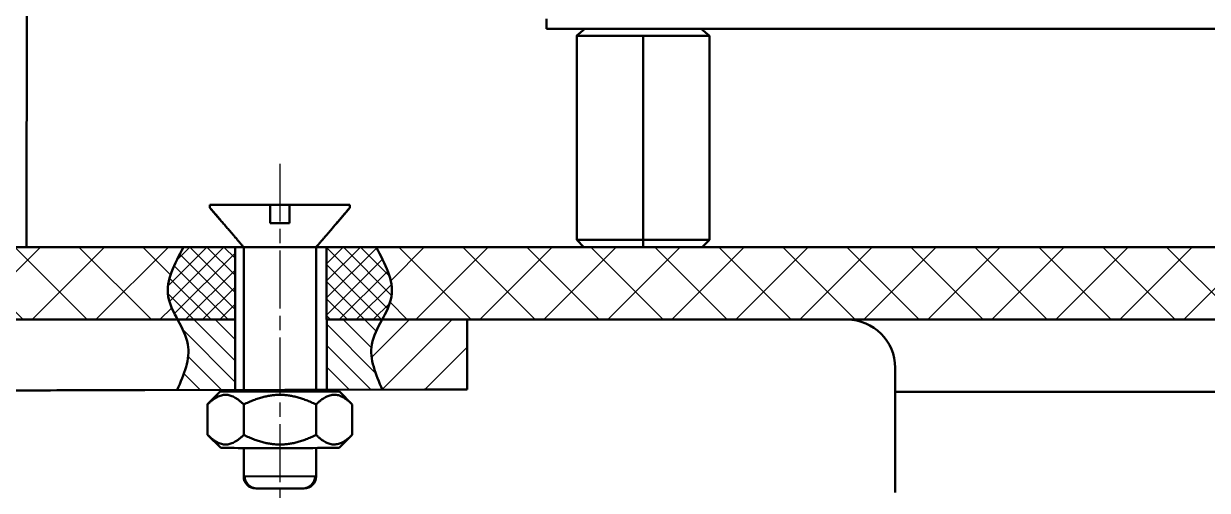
# Model space of a CAD drawing. Header units: inches. Extents: x -14 to 5184, y -66 to 1689.
# Drawn here: x 2351.13 to 2400.18, y 1613.96 to 1633.3 of the extents above; entities that cross this region are included whole.
import ezdxf

# ---------------------------------------------------------------- set-up
doc = ezdxf.new("R2010")
doc.units = ezdxf.units.IN
doc.header["$MEASUREMENT"] = 0
doc.linetypes.add('ACAD_ISO08W100', pattern=[36, 24, -3, 6, -3])
for name, color, linetype, lineweight in [('Видимый контур (ГОСТ)', 7, 'Continuous', 50), ('Осевая линия (ГОСТ)', 7, 'ACAD_ISO08W100', 25), ('Штриховка (ГОСТ)', 7, 'Continuous', 18)]:
    doc.layers.add(name, color=color, linetype=linetype, lineweight=lineweight)

msp = doc.modelspace()

# ---------------------------------------------------------------- hatches: boundary and pattern name
at = {"layer": 'Штриховка (ГОСТ)', "ltscale": 0.5}
h = msp.add_hatch(dxfattribs=at)
h.set_pattern_fill('ANSI37', color=256, scale=15)
h.set_pattern_definition([(45, (-1048.119866882202, 862.4825848586482), (-1.325825214724776, 1.325825214724777), []), (135, (-1048.119866882202, 862.4825848586482), (-1.325825214724777, -1.325825214724776), [])])
edge = h.paths.add_edge_path()
edge.add_spline(control_points=[(2357.506749585687, 1621.035244605439), (2357.337710124725, 1621.354004072623), (2356.836944060973, 1622.324411811387), (2357.387059346492, 1623.347350964575), (2357.756994161747, 1624.035244605439)], knot_values=[0, 0, 0, 0, 1.040530692660651, 3.176880592228718, 3.176880592228718, 3.176880592228718, 3.176880592228718], degree=3, periodic=0)
edge.add_line((2357.756994161747, 1624.035244605439), (2356.150728273553, 1624.035244605439))
edge.add_line((2356.150728273553, 1624.035244605439), (2342.248532685499, 1624.035244605439))
edge.add_line((2342.248532685499, 1624.035244605439), (2342.248532685499, 1635.535244605439))
edge.add_line((2342.248532685499, 1635.535244605439), (2339.430384222367, 1635.535244605439))
edge.add_line((2339.430384222367, 1635.535244605439), (2339.430384222367, 1634.590119064977))
edge.add_line((2339.430384222367, 1634.590119064977), (2339.248532681663, 1634.590119064977))
edge.add_line((2339.248532681663, 1634.590119064977), (2339.248532681663, 1621.035244605439))
edge.add_line((2339.248532681663, 1621.035244605439), (2339.568058954058, 1621.035244605439))
edge.add_ellipse((2340.008557108339, 1618.06772597471), major_axis=(0.5082774974026094, 2.956667319169232), ratio=0.9999873529838555, start_angle=9.80763644695179, end_angle=18.197853040936195, ccw=False)
edge.add_line((2340.005771426528, 1621.067761522012), (2349.755812959767, 1621.076856314626))
edge.add_line((2349.755812959767, 1621.076856314626), (2356.150728273553, 1621.035244605439))
edge.add_line((2356.150728273553, 1621.035244605439), (2357.506749585687, 1621.035244605439))
edge = h.paths.add_edge_path()
edge.add_line((2469.248532847884, 1659.020317975509), (2466.248532844048, 1659.020317975509))
edge.add_line((2466.248532844048, 1659.020317975509), (2466.248532844048, 1624.035244605439))
edge.add_line((2466.248532844048, 1624.035244605439), (2367.741741727514, 1624.035244605439))
edge.add_line((2367.741741727514, 1624.035244605439), (2365.736973546491, 1624.035244605439))
edge.add_spline(control_points=[(2365.736973546491, 1624.035244605439), (2365.805009210957, 1623.908732314603), (2365.873044875423, 1623.782220023767), (2365.938124359402, 1623.655855506362)], knot_values=[0, 0, 0, 0, 0.3929016111880795, 0.3929016111880795, 0.3929016111880795, 0.3929016111880795], degree=3, periodic=0)
edge.add_spline(control_points=[(2365.938124359402, 1623.655855506362), (2366.035743585232, 1623.466308730523), (2366.126711404987, 1623.277094444901), (2366.201050709564, 1623.088711384824)], knot_values=[0.3929016111880795, 0.3929016111880795, 0.3929016111880795, 0.3929016111880795, 0.9822540271363922, 0.9822540271363922, 0.9822540271363922, 0.9822540271363922], degree=3, periodic=0)
edge.add_spline(control_points=[(2366.271812553552, 1622.893540700577), (2366.25049020804, 1622.958484375806), (2366.226765280011, 1623.023548151233), (2366.201050709564, 1623.088711384824)], knot_values=[0.9822540271363922, 0.9822540271363922, 0.9822540271363922, 0.9822540271363922, 1.186115824117341, 1.186115824117341, 1.186115824117341, 1.186115824117341], degree=3, periodic=0)
edge.add_spline(control_points=[(2366.271812553552, 1622.893540700577), (2366.29158463585, 1622.833318822514), (2366.309290799677, 1622.7732002155), (2366.324601784738, 1622.713201338585)], knot_values=[1.186115824117341, 1.186115824117341, 1.186115824117341, 1.186115824117341, 1.375155638022977, 1.375155638022977, 1.375155638022977, 1.375155638022977], degree=3, periodic=0)
edge.add_spline(control_points=[(2366.324601784738, 1622.713201338585), (2366.339139860647, 1622.656231246622), (2366.351518474728, 1622.59936910175), (2366.361455755748, 1622.542628994137)], knot_values=[1.375155638022977, 1.375155638022977, 1.375155638022977, 1.375155638022977, 1.554652590908515, 1.554652590908515, 1.554652590908515, 1.554652590908515], degree=3, periodic=0)
edge.add_spline(control_points=[(2366.377495225601, 1622.433556818357), (2366.373203605368, 1622.469861479499), (2366.367832290885, 1622.506220112353), (2366.361455755748, 1622.542628994137)], knot_values=[1.554652590908514, 1.554652590908514, 1.554652590908514, 1.554652590908514, 1.66983184616521, 1.66983184616521, 1.66983184616521, 1.66983184616521], degree=3, periodic=0)
edge.add_spline(control_points=[(2366.386076800317, 1622.340738141181), (2366.384033316961, 1622.371636858), (2366.381157367148, 1622.402577188118), (2366.377495225601, 1622.433556818357)], knot_values=[1.66983184616521, 1.66983184616521, 1.66983184616521, 1.66983184616521, 1.768117042249244, 1.768117042249244, 1.768117042249244, 1.768117042249244], degree=3, periodic=0)
edge.add_spline(control_points=[(2366.389662359513, 1622.24828161814), (2366.389328352373, 1622.27905741056), (2366.388117797302, 1622.309877019822), (2366.386076800317, 1622.340738141181)], knot_values=[1.768117042249243, 1.768117042249243, 1.768117042249243, 1.768117042249243, 1.86628265158281, 1.86628265158281, 1.86628265158281, 1.86628265158281], degree=3, periodic=0)
edge.add_spline(control_points=[(2366.387991427218, 1622.156146578848), (2366.389454516021, 1622.186812963953), (2366.389996154101, 1622.2175254105), (2366.389662359513, 1622.24828161814)], knot_values=[1.86628265158281, 1.86628265158281, 1.86628265158281, 1.86628265158281, 1.964385791303401, 1.964385791303401, 1.964385791303401, 1.964385791303401], degree=3, periodic=0)
edge.add_spline(control_points=[(2366.380766707514, 1622.064059303595), (2366.384131906045, 1622.094707225603), (2366.386524691607, 1622.125403756552), (2366.387991427218, 1622.156146578848)], knot_values=[1.964385791303401, 1.964385791303401, 1.964385791303401, 1.964385791303401, 2.062733457020901, 2.062733457020901, 2.062733457020901, 2.062733457020901], degree=3, periodic=0)
edge.add_spline(control_points=[(2366.368085130683, 1621.974417656439), (2366.369293655174, 1621.981382221183), (2366.374250866776, 1622.011226274155), (2366.378247746412, 1622.041118332162), (2366.380766707514, 1622.064059303595)], knot_values=[2.062733457020902, 2.062733457020902, 2.062733457020902, 2.062733457020902, 2.085153164643735, 2.158769607190901, 2.158769607190901, 2.158769607190901, 2.158769607190901], degree=3, periodic=0)
edge.add_spline(control_points=[(2366.348921366532, 1621.881249966853), (2366.356267757012, 1621.91225888056), (2366.362687672847, 1621.94331283), (2366.368085130683, 1621.974417656439)], knot_values=[2.158769607190901, 2.158769607190901, 2.158769607190901, 2.158769607190901, 2.25889949901782, 2.25889949901782, 2.25889949901782, 2.25889949901782], degree=3, periodic=0)
edge.add_spline(control_points=[(2366.348921366532, 1621.881249966853), (2366.339841218576, 1621.84292291016), (2366.329345696105, 1621.804664654518), (2366.317616038542, 1621.76646417023)], knot_values=[2.25889949901782, 2.25889949901782, 2.25889949901782, 2.25889949901782, 2.382660172384245, 2.382660172384245, 2.382660172384245, 2.382660172384245], degree=3, periodic=0)
edge.add_spline(control_points=[(2366.317616038542, 1621.76646417023), (2366.30143474479, 1621.713765849379), (2366.282904799868, 1621.661177471724), (2366.262502016881, 1621.608670080679)], knot_values=[2.382660172384245, 2.382660172384245, 2.382660172384245, 2.382660172384245, 2.553390460109243, 2.553390460109243, 2.553390460109243, 2.553390460109243], degree=3, periodic=0)
edge.add_spline(control_points=[(2366.262502016881, 1621.608670080679), (2366.241584094787, 1621.554836958214), (2366.218697568119, 1621.501088963562), (2366.194355208272, 1621.447394890965)], knot_values=[2.553390460109243, 2.553390460109243, 2.553390460109243, 2.553390460109243, 2.728431426814761, 2.728431426814761, 2.728431426814761, 2.728431426814761], degree=3, periodic=0)
edge.add_spline(control_points=[(2366.194355208272, 1621.447394890965), (2366.164178341961, 1621.380831137053), (2366.131764122529, 1621.314350251618), (2366.098089468112, 1621.247892782294)], knot_values=[2.728431426814761, 2.728431426814761, 2.728431426814761, 2.728431426814761, 2.945427144756274, 2.945427144756274, 2.945427144756274, 2.945427144756274], degree=3, periodic=0)
edge.add_spline(control_points=[(2366.098089468112, 1621.247892782294), (2366.062171179351, 1621.17700746469), (2366.024818902879, 1621.106148787425), (2365.987218122552, 1621.035244605439)], knot_values=[2.945427144756274, 2.945427144756274, 2.945427144756274, 2.945427144756274, 3.17688059222871, 3.17688059222871, 3.17688059222871, 3.17688059222871], degree=3, periodic=0)
edge.add_line((2365.987218122552, 1621.035244605439), (2367.741741727514, 1621.035244605439))
edge.add_line((2367.741741727514, 1621.035244605439), (2438.957176788647, 1621.035244605439))
edge.add_line((2438.957176788647, 1621.035244605439), (2438.957174500151, 1621.046621836888))
edge.add_line((2438.957174500151, 1621.046621836888), (2448.707225455836, 1621.048568725724))
edge.add_line((2448.707225455836, 1621.048568725724), (2458.707160267601, 1621.042082267402))
edge.add_line((2458.707160267601, 1621.042082267402), (2458.707158522659, 1621.050565510986))
edge.add_line((2458.707158522659, 1621.050565510985), (2468.457182159757, 1621.052512394366))
edge.add_line((2468.457182159757, 1621.052512394366), (2469.248532847884, 1621.035244605439))
edge.add_line((2469.248532847884, 1621.035244605439), (2469.248532847884, 1659.020317975508))
h = msp.add_hatch(dxfattribs=at)
h.set_pattern_fill('ANSI37', color=256, scale=4)
h.set_pattern_definition([(45, (-1048.119866882202, 862.4825848586482), (-0.3535533905932737, 0.3535533905932738), []), (135, (-1048.119866882202, 862.4825848586482), (-0.3535533905932738, -0.3535533905932737), [])])
edge = h.paths.add_edge_path()
edge.add_line((2359.888750926385, 1624.035244605439), (2357.756994161747, 1624.035244605439))
edge.add_spline(control_points=[(2357.756994161747, 1624.035244605439), (2357.387059346492, 1623.347350964575), (2356.836944060973, 1622.324411811387), (2357.337710124725, 1621.354004072623), (2357.506749585687, 1621.035244605439)], knot_values=[0, 0, 0, 0, 2.136349899568068, 3.176880592228717, 3.176880592228717, 3.176880592228717, 3.176880592228717], degree=3, periodic=0)
edge.add_line((2357.506749585687, 1621.035244605439), (2359.888750926385, 1621.035244605439))
edge.add_line((2359.888750926385, 1621.035244605439), (2359.888750926385, 1624.035244605439))
edge = h.paths.add_edge_path()
edge.add_spline(control_points=[(2365.987218122551, 1621.035244605439), (2366.156257583514, 1621.354004072623), (2366.657023647265, 1622.324411811387), (2366.106908361746, 1623.347350964575), (2365.736973546491, 1624.035244605439)], knot_values=[0, 0, 0, 0, 1.040530692660757, 3.176880592228824, 3.176880592228824, 3.176880592228824, 3.176880592228824], degree=3, periodic=0)
edge.add_line((2365.736973546491, 1624.035244605439), (2363.685286216702, 1624.035244605439))
edge.add_line((2363.685286216702, 1624.035244605439), (2363.688084602509, 1621.035244605439))
edge.add_line((2363.688084602509, 1621.035244605439), (2365.987218122551, 1621.035244605439))
h = msp.add_hatch(dxfattribs=at)
h.set_pattern_fill('ANSI31', color=256, scale=5, angle=90)
h.set_pattern_definition([(135, (-1048.119866882202, 862.4825848586482), (-0.4419417382415922, -0.4419417382415922), [])])
edge = h.paths.add_edge_path()
edge.add_spline(control_points=[(2357.506749585687, 1621.035244605439), (2357.686661360331, 1620.695983103426), (2358.196431166025, 1619.761309915385), (2357.769469270465, 1618.759159055181), (2357.497959079579, 1618.121879302163)], knot_values=[3.176880592228717, 3.176880592228717, 3.176880592228717, 3.176880592228717, 4.284336345000709, 6.218606049305476, 6.218606049305476, 6.218606049305476, 6.218606049305476], degree=3, periodic=0)
edge.add_line((2357.497959079579, 1618.121879302163), (2359.894264800521, 1618.124114564802))
edge.add_line((2359.894264800521, 1618.124114564802), (2359.891549312192, 1621.035244605439))
edge.add_line((2359.891549312192, 1621.035244605439), (2357.506749585687, 1621.035244605439))
edge = h.paths.add_edge_path()
edge.add_spline(control_points=[(2365.992632758876, 1618.129803093582), (2365.722254346819, 1618.764441115364), (2365.298880089299, 1619.763773335979), (2365.807306347907, 1620.695983103425), (2365.987218122551, 1621.035244605439)], knot_values=[3.176880592228825, 3.176880592228825, 3.176880592228825, 3.176880592228825, 5.103133538131982, 6.210589290903867, 6.210589290903867, 6.210589290903867, 6.210589290903867], degree=3, periodic=0)
edge.add_line((2365.987218122551, 1621.035244605439), (2363.688084602509, 1621.035244605439))
edge.add_line((2363.688084602509, 1621.035244605439), (2363.690796787449, 1618.127655951878))
edge.add_line((2363.690796787449, 1618.127655951878), (2364.193746609582, 1618.128125101092))
edge.add_line((2364.193746609582, 1618.128125101092), (2365.992632758876, 1618.129803093582))
h = msp.add_hatch(dxfattribs=at)
h.set_pattern_fill('ANSI31', color=256, scale=10)
h.set_pattern_definition([(45, (-1048.119866882202, 887.4999999999999), (-0.8838834764831843, 0.8838834764831844), [])])
edge = h.paths.add_edge_path()
edge.add_line((2369.508519971293, 1618.133075195236), (2369.505825163043, 1621.035244605439))
edge.add_line((2369.505825163043, 1621.035244605439), (2367.741741727514, 1621.035244605439))
edge.add_line((2367.741741727514, 1621.035244605439), (2365.987218122551, 1621.035244605439))
edge.add_spline(control_points=[(2365.987218122551, 1621.035244605439), (2365.807306347907, 1620.695983103426), (2365.298519912566, 1619.763112944699), (2365.7228546637, 1618.763025198028), (2365.993537749439, 1618.127678892321)], knot_values=[3.176880592228773, 3.176880592228773, 3.176880592228773, 3.176880592228773, 4.284336345000492, 6.212738415318364, 6.212738415318364, 6.212738415318364, 6.212738415318364], degree=3, periodic=0)
edge.add_line((2365.993537749439, 1618.127678892321), (2367.741741604699, 1618.131434653888))
edge.add_line((2367.741741604699, 1618.131434653888), (2369.508519971293, 1618.133075195236))

# ---------------------------------------------------------------- linework, layer by layer
at = {"layer": 'Видимый контур (ГОСТ)'}
for p, q in [((2351.247218838369, 1624.035244605439), (2351.309951013179, 1683.924655477268)), ((2372.800938228263, 1633.092051280287), (2372.800938228263, 1633.503531280287)), ((2435.800938228263, 1633.092051280287), (2372.800938228263, 1633.092051280287)), ((2374.388404573698, 1633.092051280287), (2374.041994412184, 1632.792051280287)), ((2379.550937348261, 1632.792051280287), (2379.204527186748, 1633.092051280287)), ((2374.050937348261, 1632.799796090114), (2374.050937348261, 1624.334345774513)), ((2379.550937348261, 1632.792051280287), (2374.050937348261, 1632.799796090114)), ((2376.800937348262, 1632.7959236852), (2376.800937348262, 1624.035244605439)), ((2379.550937348261, 1632.792051280287), (2379.550937348261, 1624.335244605439)), ((2358.849024734523, 1625.785244605438), (2358.848129068024, 1625.785244605438)), ((2358.848129068024, 1625.785244605438), (2358.848129068024, 1625.668577938772)), ((2358.848129068024, 1625.668577938772), (2358.849024734523, 1625.668577938772)), ((2359.343325039137, 1625.090849305807), (2358.848129068024, 1625.668577938772)), ((2358.849024734523, 1625.785244605438), (2362.666361252226, 1625.785244605438)), ((2358.849024734523, 1625.668577938772), (2358.849024734523, 1625.785244605438)), ((2361.348129068024, 1625.035244605439), (2361.348129068024, 1625.785244605438)), ((2362.148129068025, 1625.785244605438), (2362.148129068025, 1625.035244605439)), ((2362.666361252226, 1625.785244605438), (2363.748129068024, 1625.785244605438)), ((2363.748129068024, 1625.785244605438), (2364.647233401526, 1625.785244605438)), ((2364.105271925167, 1625.035244605438), (2364.648129068024, 1625.668577938772)), ((2364.647233401526, 1625.785244605438), (2364.647233401526, 1625.668577938772)), ((2364.648129068024, 1625.785244605438), (2364.647233401526, 1625.785244605438)), ((2364.647233401526, 1625.668577938772), (2364.648129068024, 1625.668577938772)), ((2364.648129068024, 1625.785244605438), (2364.648129068024, 1625.668577938772)), ((2361.348129068024, 1625.035244605438), (2362.148129068024, 1625.035244605438)), ((2374.050038517335, 1624.335244605439), (2376.800038517335, 1624.335244605439)), ((2374.050038517335, 1624.335244605439), (2374.350038517335, 1624.035244605439)), ((2379.550038517335, 1624.335244605439), (2376.800038517335, 1624.335244605439)), ((2379.550038517335, 1624.335244605439), (2379.250038517335, 1624.035244605439)), ((2342.248532685499, 1624.035244605439), (2356.150728273553, 1624.035244605439)), ((2356.150728273553, 1624.035244605439), (2360.288750926385, 1624.035244605439)), ((2359.888750926385, 1624.035244605439), (2359.888750926385, 1621.035244605439)), ((2359.894264800521, 1618.124114564802), (2359.888750926385, 1624.035244605439)), ((2363.207507209664, 1624.035244605439), (2367.741741727514, 1624.035244605439)), ((2363.685286216702, 1621.035244605439), (2363.685286216702, 1624.035244605439)), ((2363.685286216702, 1624.035244605439), (2363.690796787449, 1618.127655951878)), ((2367.741741727514, 1624.035244605439), (2466.248532844048, 1624.035244605439)), ((2376.800038517335, 1624.035244605439), (2374.350038517335, 1624.035244605439)), ((2376.800038517335, 1624.035244605439), (2379.250038517335, 1624.035244605439)), ((2356.150728273553, 1621.035244605439), (2339.248532681663, 1621.035244605439)), ((2359.891549312192, 1621.035244605439), (2356.150728273553, 1621.035244605439)), ((2367.741741727514, 1621.035244605439), (2363.685286216702, 1621.035244605439)), ((2469.248532847884, 1621.035244605439), (2367.741741727514, 1621.035244605439)), ((2369.505825163043, 1621.035244605439), (2369.508519971293, 1618.133075195236)), ((2387.25, 1613.861809131319), (2387.25, 1619.035244605439)), ((2367.741741727514, 1618.131434654152), (2356.150728273553, 1618.106533048583)), ((2359.27854143113, 1618.047669449447), (2358.752287051967, 1617.52120689008)), ((2364.212378617059, 1618.052735730555), (2364.745501368508, 1617.519827895742)), ((2369.508519971292, 1618.133075195236), (2367.741706431228, 1618.131434621228)), ((2389.25, 1618.035244605439), (2387.25, 1618.035244605439)), ((2389.25, 1618.035244605439), (2419.25, 1618.035244605439)), ((2358.747858838792, 1616.259930368705), (2358.747607924166, 1617.516514894837)), ((2360.249802182834, 1616.255135084912), (2360.249551268209, 1617.511719611044)), ((2363.249801283396, 1616.255738525696), (2363.249550368771, 1617.512323051827)), ((2364.747857039916, 1616.261137250272), (2364.747606125291, 1617.517721776404)), ((2359.294678393222, 1615.713329041433), (2358.749963595574, 1616.257824249367)), ((2364.201255821397, 1615.714308786139), (2364.743177912116, 1616.256445255029)), ((2360.248043917886, 1615.709719929315), (2360.248129068024, 1614.535244605439)), ((2363.248243864836, 1615.710319542589), (2363.248129068024, 1614.535244605439)), ((2360.810160752837, 1614.035244605439), (2360.748129068024, 1614.035244605439)), ((2362.686097383211, 1614.035244605439), (2360.810160752837, 1614.035244605439)), ((2362.748129068024, 1614.035244605439), (2362.686097383211, 1614.035244605439))]:
    msp.add_line(p, q, dxfattribs=at)
at = {"layer": 'Видимый контур (ГОСТ)', "ltscale": 0.5}
for p, q in [((2374.388404573698, 1633.092051280287), (2379.204527186748, 1633.092051280287)), ((2360.249861422865, 1624.035244605439), (2360.248769751401, 1618.048665722575)), ((2363.246396713183, 1624.035244605438), (2360.249861422866, 1624.035244605438)), ((2363.246396713183, 1624.035244605439), (2363.247487823143, 1618.051744938233)), ((2359.27854143113, 1618.047669449447), (2364.212378617059, 1618.052735730555)), ((2360.248671998131, 1617.512599987918), (2360.248442448736, 1616.253782107064)), ((2363.247586009493, 1617.513304254364), (2363.24781551161, 1616.254745636046)), ((2360.248343237217, 1615.709719535429), (2360.248129068024, 1614.535244605439)), ((2363.247914789521, 1615.710318977946), (2363.248129068024, 1614.535244605439)), ((2360.248129068024, 1614.535244605439), (2363.248128968267, 1614.535791664844))]:
    msp.add_line(p, q, dxfattribs=at)
at = {"layer": 'Видимый контур (ГОСТ)'}
for centre, radius, start, end in [((2385.25, 1619.035244605439), 1.99999999999999, 0, 90), ((2360.748129068024, 1614.535244605439), 0.5000000000000016, 180, 270), ((2362.748129068024, 1614.535244605439), 0.5000000000000017, 270, 0)]:
    msp.add_arc(centre, radius, start, end, dxfattribs=at)
for centre, major_axis, ratio, start_param, end_param in [((2354.758547619295, 1618.081435347307), (-4.999997824733882, -0.004663974315356048), 0.004955799163638063, 4.430218766573979, 6.281193750298351), ((2361.747967105423, 1615.713828357502), (2.453293435959114, 0.0004898732963287814), 0.001961987728667995, 3.14355464630875, 6.281223314368757)]:
    msp.add_ellipse(centre, major_axis=major_axis, ratio=ratio, start_param=start_param, end_param=end_param, dxfattribs=at)
for points, weights in [([(2360.249861422866, 1624.035244605438), (2359.772303460319, 1624.591752106306), (2358.849024734523, 1625.668577938772)], [1, 1.054890301166755, 1]), ([(2364.647233401526, 1625.668577938772), (2363.72395467573, 1624.591752106306), (2363.246396713183, 1624.035244605438)], [1, 1.054890301166245, 1]), ([(2358.747607924166, 1617.516514894837), (2359.498429836581, 1618.264115794464), (2360.249551268207, 1617.511719611045)], [1.537075033676559, 1.774861368915413, 1.537075033676559]), ([(2360.249551268208, 1617.511719611045), (2361.749401058884, 1618.262019872959), (2363.249550368771, 1617.512323051828)], [1.53707503367656, 1.774861368915415, 1.53707503367656]), ([(2363.249550368771, 1617.512323051828), (2363.998428487425, 1618.265020955638), (2364.74760612529, 1617.517721776404)], [1.537075033676563, 1.774861368915419, 1.537075033676564]), ([(2358.752287051967, 1617.52120689008), (2358.749949311353, 1617.518868224683), (2358.747607924166, 1617.516514894837)], [1.538359768699169, 1.537719145950112, 1.537075033676559]), ([(2364.74760612529, 1617.517721776404), (2364.746553378321, 1617.518776310023), (2364.745501368508, 1617.519827895742)], [1.537075033676562, 1.537363711171626, 1.537651687745873]), ([(2360.249802182834, 1616.255135084912), (2359.498980270419, 1615.507534185285), (2358.747858838792, 1616.259930368705)], [1.474995622854698, 1.703178239817304, 1.474995622854698]), ([(2363.249801283396, 1616.255738525696), (2361.749951492721, 1615.505438263781), (2360.249802182835, 1616.255135084912)], [1.47490769268501, 1.703076706803024, 1.474907692685009]), ([(2364.747857039916, 1616.261137250272), (2363.998978921262, 1615.50843934646), (2363.249801283396, 1616.255738525695)], [1.474995622854701, 1.703178239817306, 1.4749956228547])]:
    msp.add_rational_spline(points, weights, degree=2, dxfattribs=at)
at = {"layer": 'Видимый контур (ГОСТ)', "ltscale": 0.5}
for points in [[(2357.756994161747, 1624.035244605439), (2357.122411861268, 1621.995319068244), (2357.933690278454, 1620.006431665807), (2357.497959079579, 1618.121879302163)], [(2365.736973546491, 1624.035244605439), (2366.371555846971, 1621.995319068244), (2365.560277429784, 1620.006431665807), (2365.99600862866, 1618.121879302163)]]:
    msp.add_spline(points, degree=3, dxfattribs=at)
at = {"layer": 'Видимый контур (ГОСТ)'}
for points, knots in [([(2360.810160752837, 1614.035244605439), (2360.743957807052, 1614.035244605439), (2360.665890635932, 1614.049968464908), (2360.545760899294, 1614.09865878747), (2360.481969180663, 1614.140159265225), (2360.392629896256, 1614.22796447272), (2360.350834209915, 1614.289290970455), (2360.303261203046, 1614.402533384598), (2360.288750926385, 1614.474260878562), (2360.288750926385, 1614.535244605439)], [-0.0757354323179476, -0.0757354323179476, -0.0757354323179476, -0.0757354323179476, -0.05587454858217744, -0.05587454858217744, -0.03684878805238456, -0.03684878805238456, -0.0182951180630922, -0.0182951180630922, 0, 0, 0, 0]), ([(2363.207507209664, 1614.535244605439), (2363.207507209664, 1614.474260878562), (2363.192996933003, 1614.402533384598), (2363.145423926134, 1614.289290970455), (2363.103628239792, 1614.22796447272), (2363.014288955386, 1614.140159265225), (2362.950497236755, 1614.09865878747), (2362.830367500117, 1614.049968464908), (2362.752300328997, 1614.035244605439), (2362.686097383211, 1614.035244605439)], [0, 0, 0, 0, 0.01829511806309218, 0.01829511806309218, 0.03684878805238456, 0.03684878805238456, 0.05587454858217743, 0.05587454858217743, 0.07573543231794758, 0.07573543231794758, 0.07573543231794758, 0.07573543231794758])]:
    msp.add_open_spline(points, degree=3, knots=knots, dxfattribs=at)
at = {"layer": 'Осевая линия (ГОСТ)', "ltscale": 0.1}
msp.add_line((2361.745460024099, 1627.495806703929), (2361.745460024091, 1612.428344260786), dxfattribs=at)

doc.saveas('drawing.dxf')
